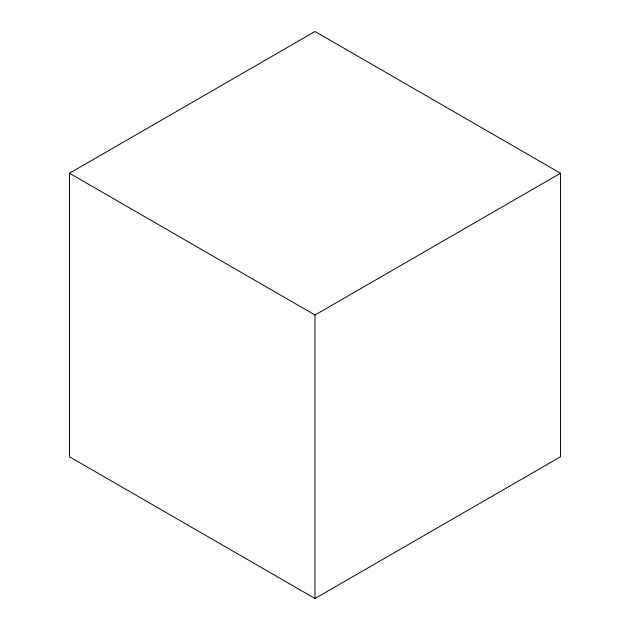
<?xml version="1.0" encoding="UTF-8"?>
<svg xmlns="http://www.w3.org/2000/svg" width="630" height="630" viewBox="0 0 630 630"><rect width="100%" height="100%" fill="white"/><g stroke="black" fill="none" stroke-linecap="round" stroke-linejoin="round"><path stroke-width="0.94" d="M69.481 173.25L315 31.5L560.519 173.25L560.519 456.75L315 598.5L69.481 456.75L69.481 173.25L315 315L560.519 173.25M315 315L315 598.5"/></g></svg>
